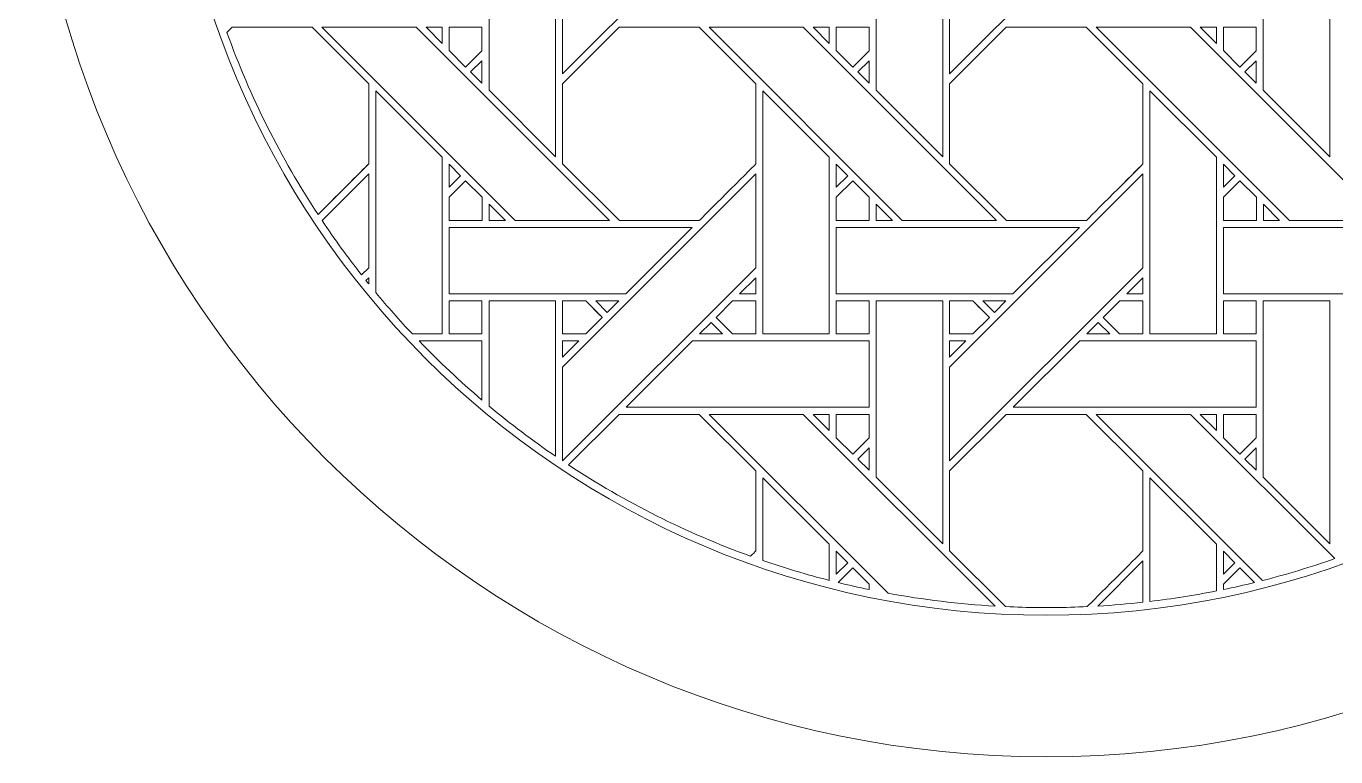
# Model space of a CAD drawing. Header units: inches. Extents: x 9.88 to 14.88, y 6.59 to 11.59.
# Drawn here: x 9.883 to 13.092, y 6.595 to 8.386 of the extents above; entities that cross this region are included whole.
import ezdxf

# ---------------------------------------------------------------- set-up
doc = ezdxf.new("R2010")
doc.units = ezdxf.units.IN
doc.header["$MEASUREMENT"] = 0
doc.layers.add('Design', color=7, linetype='Continuous', lineweight=0)

msp = doc.modelspace()

# ---------------------------------------------------------------- linework, layer by layer
at = {"layer": 'Design'}
for points, knots in [([(12.3829, 11.5948), (11.0021, 11.5948), (9.8829, 10.4755), (9.8829, 9.0948), (9.8829, 7.7141), (11.0021, 6.5948), (12.3829, 6.5948), (13.7636, 6.5948), (14.8829, 7.7141), (14.8829, 9.0948), (14.8829, 10.4755), (13.7636, 11.5948), (12.3829, 11.5948)], [0, 0, 0, 0, 1, 1, 1, 2, 2, 2, 3, 3, 3, 4, 4, 4, 4]), ([(12.3829, 11.2478), (11.1938, 11.2478), (10.2298, 10.2838), (10.2298, 9.0948), (10.2298, 7.9057), (11.1938, 6.9417), (12.3829, 6.9417), (13.5719, 6.9417), (14.5359, 7.9057), (14.5359, 9.0948), (14.5359, 10.2838), (13.5719, 11.2478), (12.3829, 11.2478)], [0, 0, 0, 0, 1, 1, 1, 2, 2, 2, 3, 3, 3, 4, 4, 4, 4]), ([(11.1973, 8.4988), (11.1973, 8.4988), (11.671, 8.9724), (11.671, 8.9724), (11.671, 8.9724), (11.671, 8.7424), (11.671, 8.7424), (11.671, 8.7424), (11.1973, 8.2687), (11.1973, 8.2687), (11.1973, 8.2687), (11.1973, 8.4988), (11.1973, 8.4988)], [0, 0, 0, 0, 1, 1, 1, 2, 2, 2, 3, 3, 3, 4, 4, 4, 4]), ([(12.146, 8.2687), (12.146, 8.2687), (12.146, 8.4988), (12.146, 8.4988), (12.146, 8.4988), (12.6197, 8.9724), (12.6197, 8.9724), (12.6197, 8.9724), (12.6197, 8.7424), (12.6197, 8.7424), (12.6197, 8.7424), (12.146, 8.2687), (12.146, 8.2687)], [0, 0, 0, 0, 1, 1, 1, 2, 2, 2, 3, 3, 3, 4, 4, 4, 4]), ([(11.1802, 8.6609), (11.1802, 8.6609), (11.1802, 8.0658), (11.1802, 8.0658), (11.1802, 8.0658), (11.0173, 8.2287), (11.0173, 8.2287), (11.0173, 8.2287), (11.0173, 8.6609), (11.0173, 8.6609), (11.0173, 8.6609), (11.1802, 8.6609), (11.1802, 8.6609)], [0, 0, 0, 0, 1, 1, 1, 2, 2, 2, 3, 3, 3, 4, 4, 4, 4]), ([(12.1289, 8.6609), (12.1289, 8.6609), (12.1289, 8.0658), (12.1289, 8.0658), (12.1289, 8.0658), (11.966, 8.2287), (11.966, 8.2287), (11.966, 8.2287), (11.966, 8.6609), (11.966, 8.6609), (11.966, 8.6609), (12.1289, 8.6609), (12.1289, 8.6609)], [0, 0, 0, 0, 1, 1, 1, 2, 2, 2, 3, 3, 3, 4, 4, 4, 4]), ([(13.0776, 8.6609), (13.0776, 8.6609), (13.0776, 8.0658), (13.0776, 8.0658), (13.0776, 8.0658), (12.9147, 8.2287), (12.9147, 8.2287), (12.9147, 8.2287), (12.9147, 8.6609), (12.9147, 8.6609), (12.9147, 8.6609), (13.0776, 8.6609), (13.0776, 8.6609)], [0, 0, 0, 0, 1, 1, 1, 2, 2, 2, 3, 3, 3, 4, 4, 4, 4]), ([(10.3747, 8.3705), (10.3747, 8.3705), (10.3873, 8.3831), (10.3873, 8.3831), (10.3873, 8.3831), (10.5835, 8.3831), (10.5835, 8.3831), (10.5835, 8.3831), (10.7222, 8.2443), (10.7222, 8.2443), (10.7222, 8.2443), (10.7222, 8.0481), (10.7222, 8.0481), (10.7078, 8.0336), (10.6312, 7.9571), (10.5982, 7.9241), (10.5072, 8.0625), (10.4318, 8.2121), (10.3747, 8.3705)], [0, 0, 0, 0, 1, 1, 1, 2, 2, 2, 3, 3, 3, 4, 4, 4, 5, 5, 5, 6, 6, 6, 6]), ([(10.3873, 8.3831), (10.3873, 8.3831), (10.5835, 8.3831), (10.5835, 8.3831), (10.5835, 8.3831), (10.7222, 8.2443), (10.7222, 8.2443), (10.7222, 8.2443), (10.7222, 8.0481), (10.7222, 8.0481), (10.7079, 8.0337), (10.6313, 7.9572), (10.5982, 7.9241), (10.5072, 8.0625), (10.4318, 8.2121), (10.3747, 8.3705), (10.3747, 8.3705), (10.3873, 8.3831), (10.3873, 8.3831)], [0, 0, 0, 0, 1, 1, 1, 2, 2, 2, 3, 3, 3, 4, 4, 4, 5, 5, 5, 6, 6, 6, 6]), ([(10.6077, 8.3831), (10.6077, 8.3831), (10.8387, 8.3831), (10.8387, 8.3831), (10.8387, 8.3831), (11.3123, 7.9094), (11.3123, 7.9094), (11.3123, 7.9094), (11.0813, 7.9094), (11.0813, 7.9094), (11.0813, 7.9094), (10.6077, 8.3831), (10.6077, 8.3831)], [0, 0, 0, 0, 1, 1, 1, 2, 2, 2, 3, 3, 3, 4, 4, 4, 4]), ([(10.9022, 8.3831), (10.9022, 8.3831), (10.9022, 8.3432), (10.9022, 8.3432), (10.9022, 8.3432), (10.8628, 8.3831), (10.8628, 8.3831), (10.8628, 8.3831), (10.9022, 8.3831), (10.9022, 8.3831)], [0, 0, 0, 0, 1, 1, 1, 2, 2, 2, 3, 3, 3, 3]), ([(10.9194, 8.3831), (10.9194, 8.3831), (10.9997, 8.3831), (10.9997, 8.3831), (10.9997, 8.3831), (10.9997, 8.3255), (10.9997, 8.3255), (10.9997, 8.3255), (10.9597, 8.2855), (10.9597, 8.2855), (10.9597, 8.2855), (10.9194, 8.3259), (10.9194, 8.3259), (10.9194, 8.3259), (10.9194, 8.3831), (10.9194, 8.3831)], [0, 0, 0, 0, 1, 1, 1, 2, 2, 2, 3, 3, 3, 4, 4, 4, 5, 5, 5, 5]), ([(10.9597, 8.2855), (10.9597, 8.2855), (10.9194, 8.3259), (10.9194, 8.3259), (10.9194, 8.3259), (10.9194, 8.3831), (10.9194, 8.3831), (10.9194, 8.3831), (10.9997, 8.3831), (10.9997, 8.3831), (10.9997, 8.3831), (10.9997, 8.3255), (10.9997, 8.3255), (10.9997, 8.3255), (10.9597, 8.2855), (10.9597, 8.2855)], [0, 0, 0, 0, 1, 1, 1, 2, 2, 2, 3, 3, 3, 4, 4, 4, 5, 5, 5, 5]), ([(11.1973, 8.0487), (11.1973, 8.0487), (11.1973, 8.2443), (11.1973, 8.2443), (11.1973, 8.2443), (11.336, 8.3831), (11.336, 8.3831), (11.336, 8.3831), (11.5322, 8.3831), (11.5322, 8.3831), (11.5322, 8.3831), (11.671, 8.2443), (11.671, 8.2443), (11.671, 8.2443), (11.671, 8.0481), (11.671, 8.0481), (11.6532, 8.0302), (11.5412, 7.9184), (11.5322, 7.9094), (11.5322, 7.9094), (11.3365, 7.9094), (11.3365, 7.9094), (11.3365, 7.9094), (11.1973, 8.0487), (11.1973, 8.0487)], [0, 0, 0, 0, 1, 1, 1, 2, 2, 2, 3, 3, 3, 4, 4, 4, 5, 5, 5, 6, 6, 6, 7, 7, 7, 8, 8, 8, 8]), ([(11.1973, 8.2443), (11.1973, 8.2443), (11.336, 8.3831), (11.336, 8.3831), (11.336, 8.3831), (11.5322, 8.3831), (11.5322, 8.3831), (11.5322, 8.3831), (11.671, 8.2443), (11.671, 8.2443), (11.671, 8.2443), (11.671, 8.0481), (11.671, 8.0481), (11.6531, 8.0302), (11.5412, 7.9184), (11.5322, 7.9094), (11.5322, 7.9094), (11.3365, 7.9094), (11.3365, 7.9094), (11.3365, 7.9094), (11.1973, 8.0487), (11.1973, 8.0487), (11.1973, 8.0487), (11.1973, 8.2443), (11.1973, 8.2443)], [0, 0, 0, 0, 1, 1, 1, 2, 2, 2, 3, 3, 3, 4, 4, 4, 5, 5, 5, 6, 6, 6, 7, 7, 7, 8, 8, 8, 8]), ([(11.5565, 8.3831), (11.5565, 8.3831), (11.7874, 8.3831), (11.7874, 8.3831), (11.7874, 8.3831), (12.2611, 7.9094), (12.2611, 7.9094), (12.2611, 7.9094), (12.03, 7.9094), (12.03, 7.9094), (12.03, 7.9094), (11.5565, 8.3831), (11.5565, 8.3831)], [0, 0, 0, 0, 1, 1, 1, 2, 2, 2, 3, 3, 3, 4, 4, 4, 4]), ([(11.851, 8.3831), (11.851, 8.3831), (11.851, 8.3432), (11.851, 8.3432), (11.851, 8.3432), (11.8115, 8.3831), (11.8115, 8.3831), (11.8115, 8.3831), (11.851, 8.3831), (11.851, 8.3831)], [0, 0, 0, 0, 1, 1, 1, 2, 2, 2, 3, 3, 3, 3]), ([(11.9484, 8.3831), (11.9484, 8.3831), (11.9484, 8.3255), (11.9484, 8.3255), (11.9484, 8.3255), (11.9085, 8.2855), (11.9085, 8.2855), (11.9085, 8.2855), (11.8682, 8.3259), (11.8682, 8.3259), (11.8682, 8.3259), (11.8682, 8.3831), (11.8682, 8.3831), (11.8682, 8.3831), (11.9484, 8.3831), (11.9484, 8.3831)], [0, 0, 0, 0, 1, 1, 1, 2, 2, 2, 3, 3, 3, 4, 4, 4, 5, 5, 5, 5]), ([(11.9085, 8.2855), (11.9085, 8.2855), (11.8682, 8.3259), (11.8682, 8.3259), (11.8682, 8.3259), (11.8682, 8.3831), (11.8682, 8.3831), (11.8682, 8.3831), (11.9484, 8.3831), (11.9484, 8.3831), (11.9484, 8.3831), (11.9484, 8.3255), (11.9484, 8.3255), (11.9484, 8.3255), (11.9085, 8.2855), (11.9085, 8.2855)], [0, 0, 0, 0, 1, 1, 1, 2, 2, 2, 3, 3, 3, 4, 4, 4, 5, 5, 5, 5]), ([(12.146, 8.0487), (12.146, 8.0487), (12.146, 8.2443), (12.146, 8.2443), (12.146, 8.2443), (12.2847, 8.3831), (12.2847, 8.3831), (12.2847, 8.3831), (12.4809, 8.3831), (12.4809, 8.3831), (12.4809, 8.3831), (12.6197, 8.2443), (12.6197, 8.2443), (12.6197, 8.2443), (12.6197, 8.0481), (12.6197, 8.0481), (12.6019, 8.0302), (12.49, 7.9184), (12.481, 7.9094), (12.481, 7.9094), (12.2853, 7.9094), (12.2853, 7.9094), (12.2853, 7.9094), (12.146, 8.0487), (12.146, 8.0487)], [0, 0, 0, 0, 1, 1, 1, 2, 2, 2, 3, 3, 3, 4, 4, 4, 5, 5, 5, 6, 6, 6, 7, 7, 7, 8, 8, 8, 8]), ([(12.146, 8.2443), (12.146, 8.2443), (12.2847, 8.3831), (12.2847, 8.3831), (12.2847, 8.3831), (12.4809, 8.3831), (12.4809, 8.3831), (12.4809, 8.3831), (12.6197, 8.2443), (12.6197, 8.2443), (12.6197, 8.2443), (12.6197, 8.0481), (12.6197, 8.0481), (12.6017, 8.03), (12.4898, 7.9183), (12.481, 7.9094), (12.481, 7.9094), (12.2853, 7.9094), (12.2853, 7.9094), (12.2853, 7.9094), (12.146, 8.0487), (12.146, 8.0487), (12.146, 8.0487), (12.146, 8.2443), (12.146, 8.2443)], [0, 0, 0, 0, 1, 1, 1, 2, 2, 2, 3, 3, 3, 4, 4, 4, 5, 5, 5, 6, 6, 6, 7, 7, 7, 8, 8, 8, 8]), ([(12.5052, 8.3831), (12.5052, 8.3831), (12.7361, 8.3831), (12.7361, 8.3831), (12.7361, 8.3831), (13.2098, 7.9094), (13.2098, 7.9094), (13.2098, 7.9094), (12.9787, 7.9094), (12.9787, 7.9094), (12.9787, 7.9094), (12.5052, 8.3831), (12.5052, 8.3831)], [0, 0, 0, 0, 1, 1, 1, 2, 2, 2, 3, 3, 3, 4, 4, 4, 4]), ([(12.7997, 8.3831), (12.7997, 8.3831), (12.7997, 8.3432), (12.7997, 8.3432), (12.7997, 8.3432), (12.7602, 8.3831), (12.7602, 8.3831), (12.7602, 8.3831), (12.7997, 8.3831), (12.7997, 8.3831)], [0, 0, 0, 0, 1, 1, 1, 2, 2, 2, 3, 3, 3, 3]), ([(12.8971, 8.3831), (12.8971, 8.3831), (12.8971, 8.3255), (12.8971, 8.3255), (12.8971, 8.3255), (12.8572, 8.2855), (12.8572, 8.2855), (12.8572, 8.2855), (12.8169, 8.3259), (12.8169, 8.3259), (12.8169, 8.3259), (12.8169, 8.3831), (12.8169, 8.3831), (12.8169, 8.3831), (12.8971, 8.3831), (12.8971, 8.3831)], [0, 0, 0, 0, 1, 1, 1, 2, 2, 2, 3, 3, 3, 4, 4, 4, 5, 5, 5, 5]), ([(12.8572, 8.2855), (12.8572, 8.2855), (12.8169, 8.3259), (12.8169, 8.3259), (12.8169, 8.3259), (12.8169, 8.3831), (12.8169, 8.3831), (12.8169, 8.3831), (12.8971, 8.3831), (12.8971, 8.3831), (12.8971, 8.3831), (12.8971, 8.3255), (12.8971, 8.3255), (12.8971, 8.3255), (12.8572, 8.2855), (12.8572, 8.2855)], [0, 0, 0, 0, 1, 1, 1, 2, 2, 2, 3, 3, 3, 4, 4, 4, 5, 5, 5, 5]), ([(10.9997, 8.3012), (10.9997, 8.3012), (10.9997, 8.2461), (10.9997, 8.2461), (10.9997, 8.2461), (10.9719, 8.2735), (10.9719, 8.2735), (10.9719, 8.2735), (10.9997, 8.3012), (10.9997, 8.3012)], [0, 0, 0, 0, 1, 1, 1, 2, 2, 2, 3, 3, 3, 3]), ([(11.9484, 8.3012), (11.9484, 8.3012), (11.9484, 8.2461), (11.9484, 8.2461), (11.9484, 8.2461), (11.9207, 8.2735), (11.9207, 8.2735), (11.9207, 8.2735), (11.9484, 8.3012), (11.9484, 8.3012)], [0, 0, 0, 0, 1, 1, 1, 2, 2, 2, 3, 3, 3, 3]), ([(12.8972, 8.3012), (12.8972, 8.3012), (12.8972, 8.2461), (12.8972, 8.2461), (12.8972, 8.2461), (12.8694, 8.2735), (12.8694, 8.2735), (12.8694, 8.2735), (12.8972, 8.3012), (12.8972, 8.3012)], [0, 0, 0, 0, 1, 1, 1, 2, 2, 2, 3, 3, 3, 3]), ([(10.7394, 7.7331), (10.7394, 7.7331), (10.7394, 8.2273), (10.7394, 8.2273), (10.7394, 8.2273), (10.9022, 8.0651), (10.9022, 8.0651), (10.9022, 8.0651), (10.9022, 7.6314), (10.9022, 7.6314), (10.9022, 7.6314), (10.8293, 7.6314), (10.8293, 7.6314), (10.7983, 7.6643), (10.7683, 7.6982), (10.7394, 7.7331)], [0, 0, 0, 0, 1, 1, 1, 2, 2, 2, 3, 3, 3, 4, 4, 4, 5, 5, 5, 5]), ([(11.8509, 8.0651), (11.8509, 8.0651), (11.8509, 7.6314), (11.8509, 7.6314), (11.8509, 7.6314), (11.6881, 7.6314), (11.6881, 7.6314), (11.6881, 7.6314), (11.6881, 8.2273), (11.6881, 8.2273), (11.6881, 8.2273), (11.8509, 8.0651), (11.8509, 8.0651)], [0, 0, 0, 0, 1, 1, 1, 2, 2, 2, 3, 3, 3, 4, 4, 4, 4]), ([(12.6368, 7.6314), (12.6368, 7.6314), (12.6368, 8.2273), (12.6368, 8.2273), (12.6368, 8.2273), (12.7996, 8.0651), (12.7996, 8.0651), (12.7996, 8.0651), (12.7996, 7.6314), (12.7996, 7.6314), (12.7996, 7.6314), (12.6368, 7.6314), (12.6368, 7.6314)], [0, 0, 0, 0, 1, 1, 1, 2, 2, 2, 3, 3, 3, 4, 4, 4, 4]), ([(10.9476, 8.019), (10.9476, 8.019), (10.9195, 7.9909), (10.9195, 7.9909), (10.9195, 7.9909), (10.9195, 8.0476), (10.9195, 8.0476), (10.9195, 8.0476), (10.9476, 8.019), (10.9476, 8.019)], [0, 0, 0, 0, 1, 1, 1, 2, 2, 2, 3, 3, 3, 3]), ([(11.8964, 8.0191), (11.8964, 8.0191), (11.8682, 7.9909), (11.8682, 7.9909), (11.8682, 7.9909), (11.8682, 8.0476), (11.8682, 8.0476), (11.8682, 8.0476), (11.8964, 8.0191), (11.8964, 8.0191)], [0, 0, 0, 0, 1, 1, 1, 2, 2, 2, 3, 3, 3, 3]), ([(12.8169, 7.9909), (12.8169, 7.9909), (12.8169, 8.0476), (12.8169, 8.0476), (12.8169, 8.0476), (12.8451, 8.0191), (12.8451, 8.0191), (12.8451, 8.0191), (12.8169, 7.9909), (12.8169, 7.9909)], [0, 0, 0, 0, 1, 1, 1, 2, 2, 2, 3, 3, 3, 3]), ([(10.7222, 8.0237), (10.7222, 8.0237), (10.7222, 7.7937), (10.7222, 7.7937), (10.7222, 7.7937), (10.7046, 7.776), (10.7046, 7.776), (10.6707, 7.8191), (10.6385, 7.8636), (10.6079, 7.9093), (10.6079, 7.9093), (10.7222, 8.0237), (10.7222, 8.0237)], [0, 0, 0, 0, 1, 1, 1, 2, 2, 2, 3, 3, 3, 4, 4, 4, 4]), ([(10.9194, 7.9092), (10.9194, 7.9092), (10.9194, 7.9665), (10.9194, 7.9665), (10.9194, 7.9665), (10.9598, 8.0068), (10.9598, 8.0068), (10.9598, 8.0068), (11.0001, 7.9665), (11.0001, 7.9665), (11.0001, 7.9665), (11.0001, 7.9092), (11.0001, 7.9092), (11.0001, 7.9092), (10.9194, 7.9092), (10.9194, 7.9092)], [0, 0, 0, 0, 1, 1, 1, 2, 2, 2, 3, 3, 3, 4, 4, 4, 5, 5, 5, 5]), ([(10.9194, 7.9665), (10.9194, 7.9665), (10.9598, 8.0068), (10.9598, 8.0068), (10.9598, 8.0068), (11.0001, 7.9665), (11.0001, 7.9665), (11.0001, 7.9665), (11.0001, 7.9092), (11.0001, 7.9092), (11.0001, 7.9092), (10.9194, 7.9092), (10.9194, 7.9092), (10.9194, 7.9092), (10.9194, 7.9665), (10.9194, 7.9665)], [0, 0, 0, 0, 1, 1, 1, 2, 2, 2, 3, 3, 3, 4, 4, 4, 5, 5, 5, 5]), ([(11.1973, 7.5501), (11.1973, 7.5501), (11.671, 8.0237), (11.671, 8.0237), (11.671, 8.0237), (11.671, 7.7937), (11.671, 7.7937), (11.671, 7.7937), (11.1973, 7.32), (11.1973, 7.32), (11.1973, 7.32), (11.1973, 7.5501), (11.1973, 7.5501)], [0, 0, 0, 0, 1, 1, 1, 2, 2, 2, 3, 3, 3, 4, 4, 4, 4]), ([(11.8682, 7.9092), (11.8682, 7.9092), (11.8682, 7.9665), (11.8682, 7.9665), (11.8682, 7.9665), (11.9085, 8.0068), (11.9085, 8.0068), (11.9085, 8.0068), (11.9488, 7.9665), (11.9488, 7.9665), (11.9488, 7.9665), (11.9488, 7.9092), (11.9488, 7.9092), (11.9488, 7.9092), (11.8682, 7.9092), (11.8682, 7.9092)], [0, 0, 0, 0, 1, 1, 1, 2, 2, 2, 3, 3, 3, 4, 4, 4, 5, 5, 5, 5]), ([(11.8682, 7.9665), (11.8682, 7.9665), (11.9085, 8.0068), (11.9085, 8.0068), (11.9085, 8.0068), (11.9488, 7.9665), (11.9488, 7.9665), (11.9488, 7.9665), (11.9488, 7.9092), (11.9488, 7.9092), (11.9488, 7.9092), (11.8682, 7.9092), (11.8682, 7.9092), (11.8682, 7.9092), (11.8682, 7.9665), (11.8682, 7.9665)], [0, 0, 0, 0, 1, 1, 1, 2, 2, 2, 3, 3, 3, 4, 4, 4, 5, 5, 5, 5]), ([(12.146, 7.5501), (12.146, 7.5501), (12.6197, 8.0237), (12.6197, 8.0237), (12.6197, 8.0237), (12.6197, 7.7937), (12.6197, 7.7937), (12.6197, 7.7937), (12.146, 7.32), (12.146, 7.32), (12.146, 7.32), (12.146, 7.5501), (12.146, 7.5501)], [0, 0, 0, 0, 1, 1, 1, 2, 2, 2, 3, 3, 3, 4, 4, 4, 4]), ([(12.8169, 7.9092), (12.8169, 7.9092), (12.8169, 7.9665), (12.8169, 7.9665), (12.8169, 7.9665), (12.8572, 8.0068), (12.8572, 8.0068), (12.8572, 8.0068), (12.8976, 7.9665), (12.8976, 7.9665), (12.8976, 7.9665), (12.8976, 7.9092), (12.8976, 7.9092), (12.8976, 7.9092), (12.8169, 7.9092), (12.8169, 7.9092)], [0, 0, 0, 0, 1, 1, 1, 2, 2, 2, 3, 3, 3, 4, 4, 4, 5, 5, 5, 5]), ([(12.8572, 8.0068), (12.8572, 8.0068), (12.8976, 7.9665), (12.8976, 7.9665), (12.8976, 7.9665), (12.8976, 7.9092), (12.8976, 7.9092), (12.8976, 7.9092), (12.8169, 7.9092), (12.8169, 7.9092), (12.8169, 7.9092), (12.8169, 7.9665), (12.8169, 7.9665), (12.8169, 7.9665), (12.8572, 8.0068), (12.8572, 8.0068)], [0, 0, 0, 0, 1, 1, 1, 2, 2, 2, 3, 3, 3, 4, 4, 4, 5, 5, 5, 5]), ([(11.0571, 7.9094), (11.0571, 7.9094), (11.0174, 7.9094), (11.0174, 7.9094), (11.0174, 7.9094), (11.0174, 7.9492), (11.0174, 7.9492), (11.0174, 7.9492), (11.0571, 7.9094), (11.0571, 7.9094)], [0, 0, 0, 0, 1, 1, 1, 2, 2, 2, 3, 3, 3, 3]), ([(12.0058, 7.9094), (12.0058, 7.9094), (11.9661, 7.9094), (11.9661, 7.9094), (11.9661, 7.9094), (11.9661, 7.9492), (11.9661, 7.9492), (11.9661, 7.9492), (12.0058, 7.9094), (12.0058, 7.9094)], [0, 0, 0, 0, 1, 1, 1, 2, 2, 2, 3, 3, 3, 3]), ([(12.9545, 7.9094), (12.9545, 7.9094), (12.9148, 7.9094), (12.9148, 7.9094), (12.9148, 7.9094), (12.9148, 7.9492), (12.9148, 7.9492), (12.9148, 7.9492), (12.9545, 7.9094), (12.9545, 7.9094)], [0, 0, 0, 0, 1, 1, 1, 2, 2, 2, 3, 3, 3, 3]), ([(10.9195, 7.7295), (10.9195, 7.7295), (10.9195, 7.8922), (10.9195, 7.8922), (10.9195, 7.8922), (11.5152, 7.8922), (11.5152, 7.8922), (11.5152, 7.8922), (11.3524, 7.7295), (11.3524, 7.7295), (11.3524, 7.7295), (10.9195, 7.7295), (10.9195, 7.7295)], [0, 0, 0, 0, 1, 1, 1, 2, 2, 2, 3, 3, 3, 4, 4, 4, 4]), ([(11.8682, 7.7295), (11.8682, 7.7295), (11.8682, 7.8922), (11.8682, 7.8922), (11.8682, 7.8922), (12.4639, 7.8922), (12.4639, 7.8922), (12.4639, 7.8922), (12.3012, 7.7295), (12.3012, 7.7295), (12.3012, 7.7295), (11.8682, 7.7295), (11.8682, 7.7295)], [0, 0, 0, 0, 1, 1, 1, 2, 2, 2, 3, 3, 3, 4, 4, 4, 4]), ([(12.8169, 7.7295), (12.8169, 7.7295), (12.8169, 7.8922), (12.8169, 7.8922), (12.8169, 7.8922), (13.4126, 7.8922), (13.4126, 7.8922), (13.4126, 7.8922), (13.2499, 7.7295), (13.2499, 7.7295), (13.2499, 7.7295), (12.8169, 7.7295), (12.8169, 7.7295)], [0, 0, 0, 0, 1, 1, 1, 2, 2, 2, 3, 3, 3, 4, 4, 4, 4]), ([(10.7155, 7.7625), (10.7155, 7.7625), (10.7223, 7.7693), (10.7223, 7.7693), (10.7223, 7.7693), (10.7223, 7.7541), (10.7223, 7.7541), (10.72, 7.7569), (10.7177, 7.7597), (10.7155, 7.7625)], [0, 0, 0, 0, 1, 1, 1, 2, 2, 2, 3, 3, 3, 3]), ([(11.6312, 7.7295), (11.6312, 7.7295), (11.671, 7.7693), (11.671, 7.7693), (11.671, 7.7693), (11.671, 7.7295), (11.671, 7.7295), (11.671, 7.7295), (11.6312, 7.7295), (11.6312, 7.7295)], [0, 0, 0, 0, 1, 1, 1, 2, 2, 2, 3, 3, 3, 3]), ([(12.5799, 7.7295), (12.5799, 7.7295), (12.6197, 7.7693), (12.6197, 7.7693), (12.6197, 7.7693), (12.6197, 7.7295), (12.6197, 7.7295), (12.6197, 7.7295), (12.5799, 7.7295), (12.5799, 7.7295)], [0, 0, 0, 0, 1, 1, 1, 2, 2, 2, 3, 3, 3, 3]), ([(10.9997, 7.7122), (10.9997, 7.7122), (10.9997, 7.6314), (10.9997, 7.6314), (10.9997, 7.6314), (10.9194, 7.6314), (10.9194, 7.6314), (10.9194, 7.6314), (10.9194, 7.7122), (10.9194, 7.7122), (10.9194, 7.7122), (10.9997, 7.7122), (10.9997, 7.7122)], [0, 0, 0, 0, 1, 1, 1, 2, 2, 2, 3, 3, 3, 4, 4, 4, 4]), ([(10.9194, 7.7122), (10.9194, 7.7122), (10.9997, 7.7122), (10.9997, 7.7122), (10.9997, 7.7122), (10.9997, 7.6314), (10.9997, 7.6314), (10.9997, 7.6314), (10.9194, 7.6314), (10.9194, 7.6314), (10.9194, 7.6314), (10.9194, 7.7122), (10.9194, 7.7122)], [0, 0, 0, 0, 1, 1, 1, 2, 2, 2, 3, 3, 3, 4, 4, 4, 4]), ([(11.1802, 7.7122), (11.1802, 7.7122), (11.1802, 7.3315), (11.1802, 7.3315), (11.1239, 7.3699), (11.0695, 7.411), (11.0173, 7.4546), (11.0173, 7.4546), (11.0173, 7.7122), (11.0173, 7.7122), (11.0173, 7.7122), (11.1802, 7.7122), (11.1802, 7.7122)], [0, 0, 0, 0, 1, 1, 1, 2, 2, 2, 3, 3, 3, 4, 4, 4, 4]), ([(11.1973, 7.7122), (11.1973, 7.7122), (11.2544, 7.7122), (11.2544, 7.7122), (11.2595, 7.7071), (11.2903, 7.6763), (11.2947, 7.6719), (11.2947, 7.6719), (11.2543, 7.6314), (11.2543, 7.6314), (11.2543, 7.6314), (11.1973, 7.6314), (11.1973, 7.6314), (11.1973, 7.6314), (11.1973, 7.7122), (11.1973, 7.7122)], [0, 0, 0, 0, 1, 1, 1, 2, 2, 2, 3, 3, 3, 4, 4, 4, 5, 5, 5, 5]), ([(11.1973, 7.6314), (11.1973, 7.6314), (11.1973, 7.7122), (11.1973, 7.7122), (11.1973, 7.7122), (11.2544, 7.7122), (11.2544, 7.7122), (11.2598, 7.7067), (11.2947, 7.6719), (11.2947, 7.6719), (11.2947, 7.6719), (11.2543, 7.6314), (11.2543, 7.6314), (11.2543, 7.6314), (11.1973, 7.6314), (11.1973, 7.6314)], [0, 0, 0, 0, 1, 1, 1, 2, 2, 2, 3, 3, 3, 4, 4, 4, 5, 5, 5, 5]), ([(11.2787, 7.7122), (11.2787, 7.7122), (11.3352, 7.7122), (11.3352, 7.7122), (11.3352, 7.7122), (11.3069, 7.684), (11.3069, 7.684), (11.3069, 7.684), (11.2787, 7.7122), (11.2787, 7.7122)], [0, 0, 0, 0, 1, 1, 1, 2, 2, 2, 3, 3, 3, 3]), ([(11.6139, 7.7122), (11.6139, 7.7122), (11.671, 7.7122), (11.671, 7.7122), (11.671, 7.7122), (11.671, 7.6314), (11.671, 7.6314), (11.671, 7.6314), (11.6139, 7.6314), (11.6139, 7.6314), (11.6139, 7.6314), (11.5735, 7.6718), (11.5735, 7.6718), (11.5735, 7.6718), (11.6139, 7.7122), (11.6139, 7.7122)], [0, 0, 0, 0, 1, 1, 1, 2, 2, 2, 3, 3, 3, 4, 4, 4, 5, 5, 5, 5]), ([(11.5735, 7.6718), (11.5735, 7.6718), (11.6139, 7.7122), (11.6139, 7.7122), (11.6139, 7.7122), (11.671, 7.7122), (11.671, 7.7122), (11.671, 7.7122), (11.671, 7.6314), (11.671, 7.6314), (11.671, 7.6314), (11.6139, 7.6314), (11.6139, 7.6314), (11.6139, 7.6314), (11.5735, 7.6718), (11.5735, 7.6718)], [0, 0, 0, 0, 1, 1, 1, 2, 2, 2, 3, 3, 3, 4, 4, 4, 5, 5, 5, 5]), ([(11.8682, 7.6314), (11.8682, 7.6314), (11.8682, 7.7122), (11.8682, 7.7122), (11.8682, 7.7122), (11.9484, 7.7122), (11.9484, 7.7122), (11.9484, 7.7122), (11.9484, 7.6314), (11.9484, 7.6314), (11.9484, 7.6314), (11.8682, 7.6314), (11.8682, 7.6314)], [0, 0, 0, 0, 1, 1, 1, 2, 2, 2, 3, 3, 3, 4, 4, 4, 4]), ([(11.8682, 7.7122), (11.8682, 7.7122), (11.9484, 7.7122), (11.9484, 7.7122), (11.9484, 7.7122), (11.9484, 7.6314), (11.9484, 7.6314), (11.9484, 7.6314), (11.8682, 7.6314), (11.8682, 7.6314), (11.8682, 7.6314), (11.8682, 7.7122), (11.8682, 7.7122)], [0, 0, 0, 0, 1, 1, 1, 2, 2, 2, 3, 3, 3, 4, 4, 4, 4]), ([(12.1289, 7.7122), (12.1289, 7.7122), (12.1289, 7.1171), (12.1289, 7.1171), (12.1289, 7.1171), (11.966, 7.28), (11.966, 7.28), (11.966, 7.28), (11.966, 7.7122), (11.966, 7.7122), (11.966, 7.7122), (12.1289, 7.7122), (12.1289, 7.7122)], [0, 0, 0, 0, 1, 1, 1, 2, 2, 2, 3, 3, 3, 4, 4, 4, 4]), ([(12.146, 7.7122), (12.146, 7.7122), (12.2031, 7.7122), (12.2031, 7.7122), (12.2082, 7.7071), (12.239, 7.6763), (12.2434, 7.6718), (12.2434, 7.6718), (12.203, 7.6314), (12.203, 7.6314), (12.203, 7.6314), (12.146, 7.6314), (12.146, 7.6314), (12.146, 7.6314), (12.146, 7.7122), (12.146, 7.7122)], [0, 0, 0, 0, 1, 1, 1, 2, 2, 2, 3, 3, 3, 4, 4, 4, 5, 5, 5, 5]), ([(12.146, 7.7122), (12.146, 7.7122), (12.2031, 7.7122), (12.2031, 7.7122), (12.2084, 7.7069), (12.2392, 7.6761), (12.2434, 7.6718), (12.2434, 7.6718), (12.203, 7.6314), (12.203, 7.6314), (12.203, 7.6314), (12.146, 7.6314), (12.146, 7.6314), (12.146, 7.6314), (12.146, 7.7122), (12.146, 7.7122)], [0, 0, 0, 0, 1, 1, 1, 2, 2, 2, 3, 3, 3, 4, 4, 4, 5, 5, 5, 5]), ([(12.2839, 7.7122), (12.2839, 7.7122), (12.2556, 7.684), (12.2556, 7.684), (12.2556, 7.684), (12.2275, 7.7122), (12.2275, 7.7122), (12.2275, 7.7122), (12.2839, 7.7122), (12.2839, 7.7122)], [0, 0, 0, 0, 1, 1, 1, 2, 2, 2, 3, 3, 3, 3]), ([(12.5627, 7.7122), (12.5627, 7.7122), (12.6197, 7.7122), (12.6197, 7.7122), (12.6197, 7.7122), (12.6197, 7.6314), (12.6197, 7.6314), (12.6197, 7.6314), (12.5626, 7.6314), (12.5626, 7.6314), (12.5626, 7.6314), (12.5222, 7.6718), (12.5222, 7.6718), (12.5222, 7.6718), (12.5627, 7.7122), (12.5627, 7.7122)], [0, 0, 0, 0, 1, 1, 1, 2, 2, 2, 3, 3, 3, 4, 4, 4, 5, 5, 5, 5]), ([(12.5222, 7.6718), (12.5222, 7.6718), (12.5627, 7.7122), (12.5627, 7.7122), (12.5627, 7.7122), (12.6197, 7.7122), (12.6197, 7.7122), (12.6197, 7.7122), (12.6197, 7.6314), (12.6197, 7.6314), (12.6197, 7.6314), (12.5626, 7.6314), (12.5626, 7.6314), (12.5626, 7.6314), (12.5222, 7.6718), (12.5222, 7.6718)], [0, 0, 0, 0, 1, 1, 1, 2, 2, 2, 3, 3, 3, 4, 4, 4, 5, 5, 5, 5]), ([(12.8169, 7.6314), (12.8169, 7.6314), (12.8169, 7.7122), (12.8169, 7.7122), (12.8169, 7.7122), (12.8971, 7.7122), (12.8971, 7.7122), (12.8971, 7.7122), (12.8971, 7.6314), (12.8971, 7.6314), (12.8971, 7.6314), (12.8169, 7.6314), (12.8169, 7.6314)], [0, 0, 0, 0, 1, 1, 1, 2, 2, 2, 3, 3, 3, 4, 4, 4, 4]), ([(12.8971, 7.6314), (12.8971, 7.6314), (12.8169, 7.6314), (12.8169, 7.6314), (12.8169, 7.6314), (12.8169, 7.7122), (12.8169, 7.7122), (12.8169, 7.7122), (12.8971, 7.7122), (12.8971, 7.7122), (12.8971, 7.7122), (12.8971, 7.6314), (12.8971, 7.6314)], [0, 0, 0, 0, 1, 1, 1, 2, 2, 2, 3, 3, 3, 4, 4, 4, 4]), ([(13.0776, 7.1171), (13.0776, 7.1171), (12.9147, 7.28), (12.9147, 7.28), (12.9147, 7.28), (12.9147, 7.7122), (12.9147, 7.7122), (12.9147, 7.7122), (13.0776, 7.7122), (13.0776, 7.7122), (13.0776, 7.7122), (13.0776, 7.1171), (13.0776, 7.1171)], [0, 0, 0, 0, 1, 1, 1, 2, 2, 2, 3, 3, 3, 4, 4, 4, 4]), ([(11.5896, 7.6314), (11.5896, 7.6314), (11.5331, 7.6314), (11.5331, 7.6314), (11.5331, 7.6314), (11.5614, 7.6597), (11.5614, 7.6597), (11.5614, 7.6597), (11.5896, 7.6314), (11.5896, 7.6314)], [0, 0, 0, 0, 1, 1, 1, 2, 2, 2, 3, 3, 3, 3]), ([(12.5384, 7.6314), (12.5384, 7.6314), (12.4819, 7.6314), (12.4819, 7.6314), (12.4819, 7.6314), (12.5101, 7.6597), (12.5101, 7.6597), (12.5101, 7.6597), (12.5384, 7.6314), (12.5384, 7.6314)], [0, 0, 0, 0, 1, 1, 1, 2, 2, 2, 3, 3, 3, 3]), ([(10.9997, 7.6143), (10.9997, 7.6143), (10.9997, 7.4694), (10.9997, 7.4694), (10.946, 7.5152), (10.8946, 7.5635), (10.8456, 7.6143), (10.8456, 7.6143), (10.9997, 7.6143), (10.9997, 7.6143)], [0, 0, 0, 0, 1, 1, 1, 2, 2, 2, 3, 3, 3, 3]), ([(11.2371, 7.6143), (11.2371, 7.6143), (11.1973, 7.5745), (11.1973, 7.5745), (11.1973, 7.5745), (11.1973, 7.6143), (11.1973, 7.6143), (11.1973, 7.6143), (11.2371, 7.6143), (11.2371, 7.6143)], [0, 0, 0, 0, 1, 1, 1, 2, 2, 2, 3, 3, 3, 3]), ([(11.516, 7.6143), (11.516, 7.6143), (11.9484, 7.6143), (11.9484, 7.6143), (11.9484, 7.6143), (11.9484, 7.4515), (11.9484, 7.4515), (11.9484, 7.4515), (11.3532, 7.4515), (11.3532, 7.4515), (11.3532, 7.4515), (11.516, 7.6143), (11.516, 7.6143)], [0, 0, 0, 0, 1, 1, 1, 2, 2, 2, 3, 3, 3, 4, 4, 4, 4]), ([(12.1859, 7.6143), (12.1859, 7.6143), (12.146, 7.5745), (12.146, 7.5745), (12.146, 7.5745), (12.146, 7.6143), (12.146, 7.6143), (12.146, 7.6143), (12.1859, 7.6143), (12.1859, 7.6143)], [0, 0, 0, 0, 1, 1, 1, 2, 2, 2, 3, 3, 3, 3]), ([(12.3019, 7.4515), (12.3019, 7.4515), (12.4647, 7.6143), (12.4647, 7.6143), (12.4647, 7.6143), (12.8972, 7.6143), (12.8972, 7.6143), (12.8972, 7.6143), (12.8972, 7.4515), (12.8972, 7.4515), (12.8972, 7.4515), (12.3019, 7.4515), (12.3019, 7.4515)], [0, 0, 0, 0, 1, 1, 1, 2, 2, 2, 3, 3, 3, 4, 4, 4, 4]), ([(11.336, 7.4343), (11.336, 7.4343), (11.5322, 7.4343), (11.5322, 7.4343), (11.5322, 7.4343), (11.671, 7.2956), (11.671, 7.2956), (11.671, 7.2956), (11.671, 7.0994), (11.671, 7.0994), (11.6685, 7.0969), (11.664, 7.0924), (11.6583, 7.0867), (11.4999, 7.1438), (11.3503, 7.2192), (11.2119, 7.3102), (11.2119, 7.3102), (11.336, 7.4343), (11.336, 7.4343)], [0, 0, 0, 0, 1, 1, 1, 2, 2, 2, 3, 3, 3, 4, 4, 4, 5, 5, 5, 6, 6, 6, 6]), ([(11.2119, 7.3102), (11.2119, 7.3102), (11.336, 7.4343), (11.336, 7.4343), (11.336, 7.4343), (11.5322, 7.4343), (11.5322, 7.4343), (11.5322, 7.4343), (11.671, 7.2956), (11.671, 7.2956), (11.671, 7.2956), (11.671, 7.0994), (11.671, 7.0994), (11.6684, 7.0969), (11.6639, 7.0924), (11.6583, 7.0867), (11.4999, 7.1438), (11.3503, 7.2192), (11.2119, 7.3102)], [0, 0, 0, 0, 1, 1, 1, 2, 2, 2, 3, 3, 3, 4, 4, 4, 5, 5, 5, 6, 6, 6, 6]), ([(11.995, 6.9957), (11.995, 6.9957), (11.5565, 7.4343), (11.5565, 7.4343), (11.5565, 7.4343), (11.7874, 7.4343), (11.7874, 7.4343), (11.7874, 7.4343), (12.2575, 6.9642), (12.2575, 6.9642), (12.1684, 6.9694), (12.0808, 6.98), (11.995, 6.9957)], [0, 0, 0, 0, 1, 1, 1, 2, 2, 2, 3, 3, 3, 4, 4, 4, 4]), ([(11.851, 7.4343), (11.851, 7.4343), (11.851, 7.3945), (11.851, 7.3945), (11.851, 7.3945), (11.8115, 7.4343), (11.8115, 7.4343), (11.8115, 7.4343), (11.851, 7.4343), (11.851, 7.4343)], [0, 0, 0, 0, 1, 1, 1, 2, 2, 2, 3, 3, 3, 3]), ([(11.9484, 7.4343), (11.9484, 7.4343), (11.9484, 7.3767), (11.9484, 7.3767), (11.9484, 7.3767), (11.9085, 7.3368), (11.9085, 7.3368), (11.9085, 7.3368), (11.8682, 7.3771), (11.8682, 7.3771), (11.8682, 7.3771), (11.8682, 7.4343), (11.8682, 7.4343), (11.8682, 7.4343), (11.9484, 7.4343), (11.9484, 7.4343)], [0, 0, 0, 0, 1, 1, 1, 2, 2, 2, 3, 3, 3, 4, 4, 4, 5, 5, 5, 5]), ([(11.9085, 7.3368), (11.9085, 7.3368), (11.8682, 7.3771), (11.8682, 7.3771), (11.8682, 7.3771), (11.8682, 7.4343), (11.8682, 7.4343), (11.8682, 7.4343), (11.9484, 7.4343), (11.9484, 7.4343), (11.9484, 7.4343), (11.9484, 7.3767), (11.9484, 7.3767), (11.9484, 7.3767), (11.9085, 7.3368), (11.9085, 7.3368)], [0, 0, 0, 0, 1, 1, 1, 2, 2, 2, 3, 3, 3, 4, 4, 4, 5, 5, 5, 5]), ([(12.2831, 6.9629), (12.2831, 6.9629), (12.146, 7.0999), (12.146, 7.0999), (12.146, 7.0999), (12.146, 7.2956), (12.146, 7.2956), (12.146, 7.2956), (12.2847, 7.4343), (12.2847, 7.4343), (12.2847, 7.4343), (12.4809, 7.4343), (12.4809, 7.4343), (12.4809, 7.4343), (12.6197, 7.2956), (12.6197, 7.2956), (12.6197, 7.2956), (12.6197, 7.0994), (12.6197, 7.0994), (12.6027, 7.0823), (12.5006, 6.9804), (12.4832, 6.9629), (12.4561, 6.9616), (12.429, 6.9609), (12.4017, 6.9607), (12.4017, 6.9607), (12.364, 6.9607), (12.364, 6.9607), (12.3369, 6.9609), (12.31, 6.9616), (12.2831, 6.9629)], [0, 0, 0, 0, 1, 1, 1, 2, 2, 2, 3, 3, 3, 4, 4, 4, 5, 5, 5, 6, 6, 6, 7, 7, 7, 8, 8, 8, 9, 9, 9, 10, 10, 10, 10]), ([(12.4832, 6.9629), (12.4561, 6.9616), (12.429, 6.9609), (12.4017, 6.9607), (12.4017, 6.9607), (12.364, 6.9607), (12.364, 6.9607), (12.3369, 6.9609), (12.31, 6.9616), (12.2831, 6.9629), (12.2831, 6.9629), (12.146, 7.0999), (12.146, 7.0999), (12.146, 7.0999), (12.146, 7.2956), (12.146, 7.2956), (12.146, 7.2956), (12.2847, 7.4343), (12.2847, 7.4343), (12.2847, 7.4343), (12.4809, 7.4343), (12.4809, 7.4343), (12.4809, 7.4343), (12.6197, 7.2956), (12.6197, 7.2956), (12.6197, 7.2956), (12.6197, 7.0994), (12.6197, 7.0994), (12.6026, 7.0822), (12.5006, 6.9803), (12.4832, 6.9629)], [0, 0, 0, 0, 1, 1, 1, 2, 2, 2, 3, 3, 3, 4, 4, 4, 5, 5, 5, 6, 6, 6, 7, 7, 7, 8, 8, 8, 9, 9, 9, 10, 10, 10, 10]), ([(12.9127, 7.0268), (12.9127, 7.0268), (12.5052, 7.4343), (12.5052, 7.4343), (12.5052, 7.4343), (12.7361, 7.4343), (12.7361, 7.4343), (12.7361, 7.4343), (13.0899, 7.0805), (13.0899, 7.0805), (13.0319, 7.0602), (12.9728, 7.0422), (12.9127, 7.0268)], [0, 0, 0, 0, 1, 1, 1, 2, 2, 2, 3, 3, 3, 4, 4, 4, 4]), ([(12.7997, 7.4343), (12.7997, 7.4343), (12.7997, 7.3945), (12.7997, 7.3945), (12.7997, 7.3945), (12.7602, 7.4343), (12.7602, 7.4343), (12.7602, 7.4343), (12.7997, 7.4343), (12.7997, 7.4343)], [0, 0, 0, 0, 1, 1, 1, 2, 2, 2, 3, 3, 3, 3]), ([(12.8971, 7.4343), (12.8971, 7.4343), (12.8971, 7.3767), (12.8971, 7.3767), (12.8971, 7.3767), (12.8572, 7.3368), (12.8572, 7.3368), (12.8572, 7.3368), (12.8169, 7.3771), (12.8169, 7.3771), (12.8169, 7.3771), (12.8169, 7.4343), (12.8169, 7.4343), (12.8169, 7.4343), (12.8971, 7.4343), (12.8971, 7.4343)], [0, 0, 0, 0, 1, 1, 1, 2, 2, 2, 3, 3, 3, 4, 4, 4, 5, 5, 5, 5]), ([(12.8572, 7.3368), (12.8572, 7.3368), (12.8169, 7.3771), (12.8169, 7.3771), (12.8169, 7.3771), (12.8169, 7.4343), (12.8169, 7.4343), (12.8169, 7.4343), (12.8971, 7.4343), (12.8971, 7.4343), (12.8971, 7.4343), (12.8971, 7.3767), (12.8971, 7.3767), (12.8971, 7.3767), (12.8572, 7.3368), (12.8572, 7.3368)], [0, 0, 0, 0, 1, 1, 1, 2, 2, 2, 3, 3, 3, 4, 4, 4, 5, 5, 5, 5]), ([(11.9484, 7.3525), (11.9484, 7.3525), (11.9484, 7.2973), (11.9484, 7.2973), (11.9484, 7.2973), (11.9207, 7.3247), (11.9207, 7.3247), (11.9207, 7.3247), (11.9484, 7.3525), (11.9484, 7.3525)], [0, 0, 0, 0, 1, 1, 1, 2, 2, 2, 3, 3, 3, 3]), ([(12.8972, 7.3525), (12.8972, 7.3525), (12.8972, 7.2973), (12.8972, 7.2973), (12.8972, 7.2973), (12.8694, 7.3247), (12.8694, 7.3247), (12.8694, 7.3247), (12.8972, 7.3525), (12.8972, 7.3525)], [0, 0, 0, 0, 1, 1, 1, 2, 2, 2, 3, 3, 3, 3]), ([(11.6881, 7.2785), (11.6881, 7.2785), (11.8509, 7.1164), (11.8509, 7.1164), (11.8509, 7.1164), (11.8509, 7.0273), (11.8509, 7.0273), (11.7957, 7.0415), (11.7415, 7.0578), (11.6881, 7.0762), (11.6881, 7.0762), (11.6881, 7.2785), (11.6881, 7.2785)], [0, 0, 0, 0, 1, 1, 1, 2, 2, 2, 3, 3, 3, 4, 4, 4, 4]), ([(12.6368, 7.2785), (12.6368, 7.2785), (12.7996, 7.1164), (12.7996, 7.1164), (12.7996, 7.1164), (12.7996, 7.0013), (12.7996, 7.0013), (12.746, 6.9907), (12.6918, 6.9821), (12.6368, 6.9756), (12.6368, 6.9756), (12.6368, 7.2785), (12.6368, 7.2785)], [0, 0, 0, 0, 1, 1, 1, 2, 2, 2, 3, 3, 3, 4, 4, 4, 4]), ([(11.8964, 7.0703), (11.8964, 7.0703), (11.8682, 7.0421), (11.8682, 7.0421), (11.8682, 7.0421), (11.8682, 7.0989), (11.8682, 7.0989), (11.8682, 7.0989), (11.8964, 7.0703), (11.8964, 7.0703)], [0, 0, 0, 0, 1, 1, 1, 2, 2, 2, 3, 3, 3, 3]), ([(12.8451, 7.0703), (12.8451, 7.0703), (12.8169, 7.0421), (12.8169, 7.0421), (12.8169, 7.0421), (12.8169, 7.0989), (12.8169, 7.0989), (12.8169, 7.0989), (12.8451, 7.0703), (12.8451, 7.0703)], [0, 0, 0, 0, 1, 1, 1, 2, 2, 2, 3, 3, 3, 3]), ([(12.509, 6.9643), (12.509, 6.9643), (12.6197, 7.075), (12.6197, 7.075), (12.6197, 7.075), (12.6197, 6.9736), (12.6197, 6.9736), (12.5831, 6.9696), (12.5462, 6.9664), (12.509, 6.9643)], [0, 0, 0, 0, 1, 1, 1, 2, 2, 2, 3, 3, 3, 3]), ([(11.8725, 7.022), (11.8725, 7.022), (11.9085, 7.0581), (11.9085, 7.0581), (11.9085, 7.0581), (11.9488, 7.0177), (11.9488, 7.0177), (11.9488, 7.0177), (11.9488, 7.0047), (11.9488, 7.0047), (11.9232, 7.01), (11.8978, 7.0158), (11.8725, 7.022)], [0, 0, 0, 0, 1, 1, 1, 2, 2, 2, 3, 3, 3, 4, 4, 4, 4]), ([(11.9085, 7.0581), (11.9085, 7.0581), (11.9488, 7.0177), (11.9488, 7.0177), (11.9488, 7.0177), (11.9488, 7.0047), (11.9488, 7.0047), (11.9232, 7.01), (11.8978, 7.0158), (11.8725, 7.022), (11.8725, 7.022), (11.9085, 7.0581), (11.9085, 7.0581)], [0, 0, 0, 0, 1, 1, 1, 2, 2, 2, 3, 3, 3, 4, 4, 4, 4]), ([(12.8169, 7.0047), (12.8169, 7.0047), (12.8169, 7.0177), (12.8169, 7.0177), (12.8169, 7.0177), (12.8572, 7.0581), (12.8572, 7.0581), (12.8572, 7.0581), (12.8933, 7.022), (12.8933, 7.022), (12.868, 7.0158), (12.8425, 7.01), (12.8169, 7.0047)], [0, 0, 0, 0, 1, 1, 1, 2, 2, 2, 3, 3, 3, 4, 4, 4, 4]), ([(12.8169, 7.0177), (12.8169, 7.0177), (12.8572, 7.0581), (12.8572, 7.0581), (12.8572, 7.0581), (12.8933, 7.022), (12.8933, 7.022), (12.868, 7.0158), (12.8425, 7.01), (12.8169, 7.0047), (12.8169, 7.0047), (12.8169, 7.0177), (12.8169, 7.0177)], [0, 0, 0, 0, 1, 1, 1, 2, 2, 2, 3, 3, 3, 4, 4, 4, 4])]:
    msp.add_open_spline(points, degree=3, knots=knots, dxfattribs=at)

doc.saveas('drawing.dxf')
